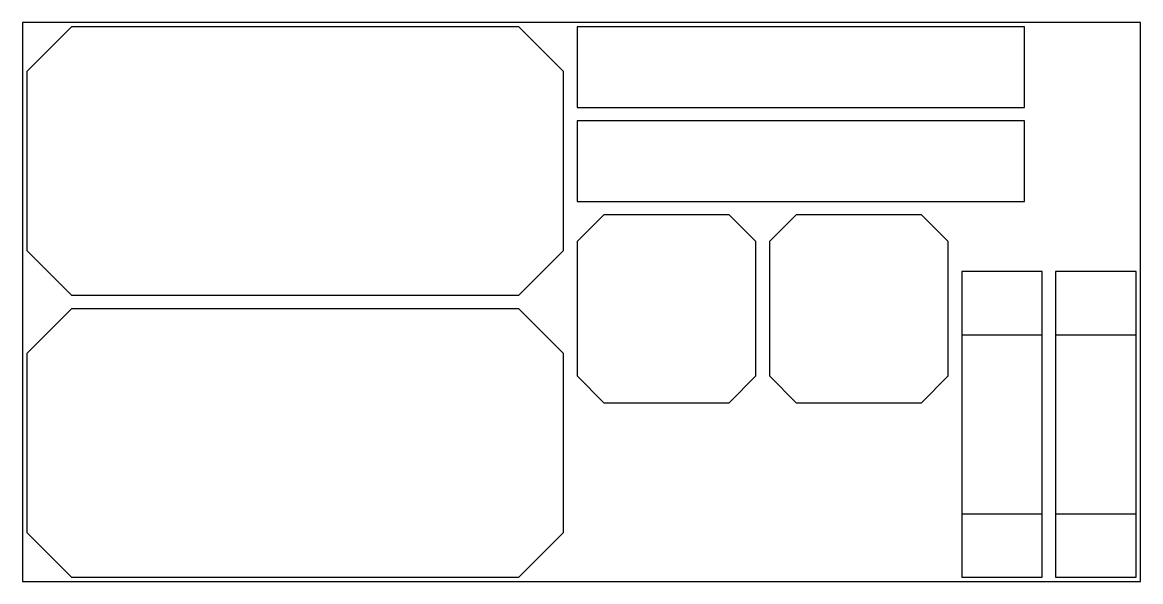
# Model space of a CAD drawing. Header units: millimetres. Extents: x 0 to 2500, y 0 to 1250.
import ezdxf

# ---------------------------------------------------------------- set-up
doc = ezdxf.new("R2010")
doc.units = ezdxf.units.MM
for name, color, linetype in [('BEND', 5, 'Continuous'), ('CUT', 7, 'Continuous'), ('SHEET', 1, 'Continuous')]:
    doc.layers.add(name, color=color, linetype=linetype)

msp = doc.modelspace()

# ---------------------------------------------------------------- linework, layer by layer
at = {"layer": 'BEND'}
for p, q in [((2100, 551.4), (2280, 551.4)), ((2310, 551.4), (2490, 551.4)), ((2100, 151.4), (2280, 151.4)), ((2310, 151.4), (2490, 151.4))]:
    msp.add_line(p, q, dxfattribs=at)
at = {"layer": 'CUT'}
for points in [[(110, 640), (1110, 640), (1210, 740), (1210, 1140), (1110, 1240), (110, 1240), (10, 1140), (10, 740)], [(1240, 1060), (2240, 1060), (2240, 1240), (1240, 1240)], [(1240, 850), (2240, 850), (2240, 1030), (1240, 1030)], [(1300, 400), (1580, 400), (1640, 460), (1640, 760), (1580, 820), (1300, 820), (1240, 760), (1240, 460)], [(1730, 400), (2010, 400), (2070, 460), (2070, 760), (2010, 820), (1730, 820), (1670, 760), (1670, 460)], [(2100, 10), (2280, 10), (2280, 692.8), (2100, 692.8)], [(2310, 10), (2490, 10), (2490, 692.8), (2310, 692.8)], [(110, 10), (1110, 10), (1210, 110), (1210, 510), (1110, 610), (110, 610), (10, 510), (10, 110)]]:
    msp.add_lwpolyline(points, close=True, dxfattribs=at)
at = {"layer": 'SHEET'}
msp.add_lwpolyline([(0, 0), (2500, 0), (2500, 1250), (0, 1250)], close=True, dxfattribs=at)

doc.saveas('drawing.dxf')
